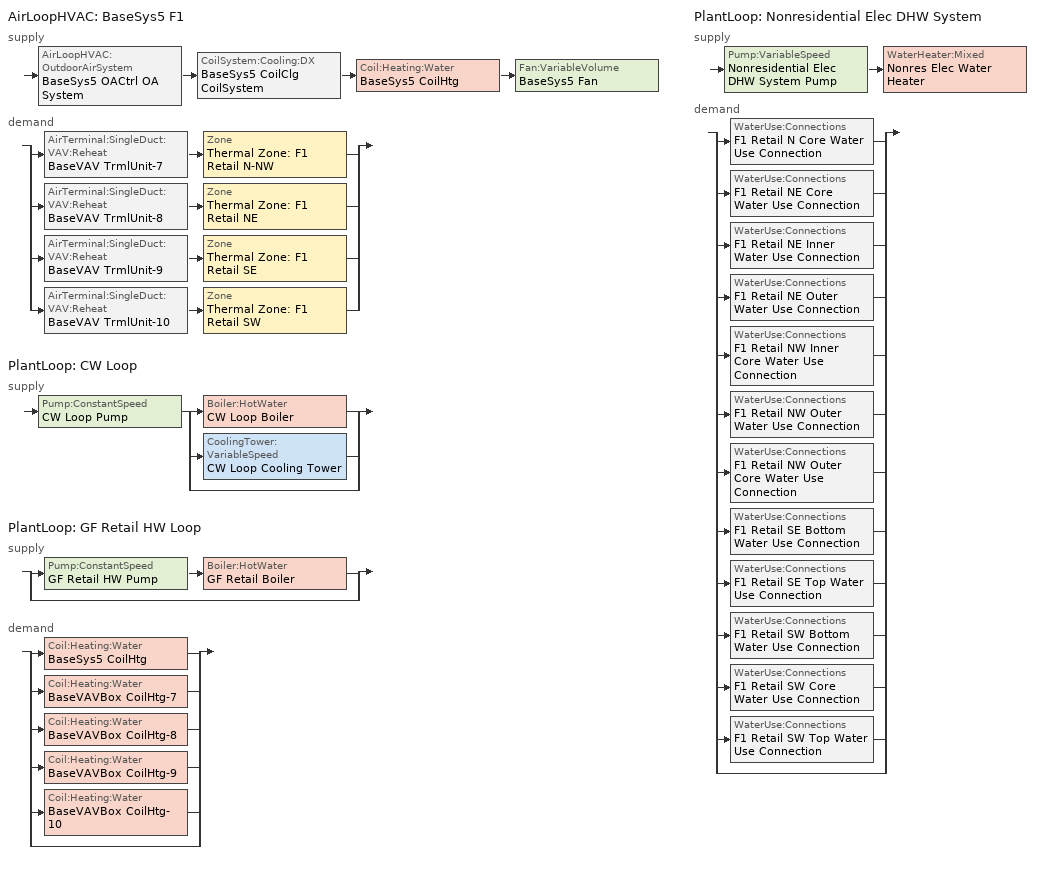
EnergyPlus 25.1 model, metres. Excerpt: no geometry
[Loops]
AirLoopHVAC 'BaseSys5 F1'
 supply: AirLoopHVAC:OutdoorAirSystem 'BaseSys5 OACtrl OA System' > CoilSystem:Cooling:DX 'BaseSys5 CoilClg CoilSystem' > Coil:Heating:Water 'BaseSys5 CoilHtg' > Fan:VariableVolume 'BaseSys5 Fan'
 demand: split
  | AirTerminal:SingleDuct:VAV:Reheat 'BaseVAV TrmlUnit-7' > Zone 'Thermal Zone: F1 Retail N-NW'
  | AirTerminal:SingleDuct:VAV:Reheat 'BaseVAV TrmlUnit-8' > Zone 'Thermal Zone: F1 Retail NE'
  | AirTerminal:SingleDuct:VAV:Reheat 'BaseVAV TrmlUnit-9' > Zone 'Thermal Zone: F1 Retail SE'
  | AirTerminal:SingleDuct:VAV:Reheat 'BaseVAV TrmlUnit-10' > Zone 'Thermal Zone: F1 Retail SW'
PlantLoop 'CW Loop'
 supply: Pump:ConstantSpeed 'CW Loop Pump' > split
  | Boiler:HotWater 'CW Loop Boiler'
  | CoolingTower:VariableSpeed 'CW Loop Cooling Tower'
  | bypass
PlantLoop 'GF Retail HW Loop'
 supply: split
  | Pump:ConstantSpeed 'GF Retail HW Pump' > Boiler:HotWater 'GF Retail Boiler'
  | bypass
 demand: split
  | Coil:Heating:Water 'BaseSys5 CoilHtg'
  | Coil:Heating:Water 'BaseVAVBox CoilHtg-7'
  | Coil:Heating:Water 'BaseVAVBox CoilHtg-8'
  | Coil:Heating:Water 'BaseVAVBox CoilHtg-9'
  | Coil:Heating:Water 'BaseVAVBox CoilHtg-10'
  | bypass
PlantLoop 'Nonresidential Elec DHW System'
 supply: Pump:VariableSpeed 'Nonresidential Elec DHW System Pump' > WaterHeater:Mixed 'Nonres Elec Water Heater'
 demand: split
  | WaterUse:Connections 'F1 Retail N Core Water Use Connection'
  | WaterUse:Connections 'F1 Retail NE Core Water Use Connection'
  | WaterUse:Connections 'F1 Retail NE Inner Water Use Connection'
  | WaterUse:Connections 'F1 Retail NE Outer Water Use Connection'
  | WaterUse:Connections 'F1 Retail NW Inner Core Water Use Connection'
  | WaterUse:Connections 'F1 Retail NW Outer Water Use Connection'
  | WaterUse:Connections 'F1 Retail NW Outer Core Water Use Connection'
  | WaterUse:Connections 'F1 Retail SE Bottom Water Use Connection'
  | WaterUse:Connections 'F1 Retail SE Top Water Use Connection'
  | WaterUse:Connections 'F1 Retail SW Bottom Water Use Connection'
  | WaterUse:Connections 'F1 Retail SW Core Water Use Connection'
  | WaterUse:Connections 'F1 Retail SW Top Water Use Connection'
  | bypass
[ZoneControl:Thermostat] Temperature Difference Between Cutout And Setpoint {deltaC}=0
Name | Zone or ZoneList | Control Type Schedule | Control 1
Thermal Zone: F1 Retail N-NW Thermostat | Thermal Zone: F1 Retail N-NW | Thermal Zone: F1 Retail N-NW Thermostat Schedule | Thermal Zone: F1 Retail N-NW Thermostat
Thermal Zone: F1 Retail NE Thermostat | Thermal Zone: F1 Retail NE | Thermal Zone: F1 Retail NE Thermostat Schedule | Thermal Zone: F1 Retail NE Thermostat
Thermal Zone: F1 Retail SE Thermostat | Thermal Zone: F1 Retail SE | Thermal Zone: F1 Retail SE Thermostat Schedule | Thermal Zone: F1 Retail SE Thermostat
Thermal Zone: F1 Retail SW Thermostat | Thermal Zone: F1 Retail SW | Thermal Zone: F1 Retail SW Thermostat Schedule | Thermal Zone: F1 Retail SW Thermostat
[ThermostatSetpoint:DualSetpoint] Heating Setpoint Temperature Schedule=RetailHtgSetpt; Cooling Setpoint Temperature Schedule=RetailClgSetpt
Thermal Zone: F1 Retail N-NW Thermostat; Thermal Zone: F1 Retail NE Thermostat; Thermal Zone: F1 Retail SE Thermostat; Thermal Zone: F1 Retail SW Thermostat
[AirTerminal:SingleDuct:VAV:Reheat] Availability Schedule=Always On Discrete; Maximum Air Flow Rate {m3/s}=Autosize; Zone Minimum Air Flow Input Method=FixedFlowRate; Constant Minimum Air Flow Fraction=0.3; Maximum Hot Water or Steam Flow Rate {m3/s}=Autosize; Minimum Hot Water or Steam Flow Rate {m3/s}=0; Convergence Tolerance=0.001; Damper Heating Action=Reverse; Maximum Flow Fraction During Reheat=0.5; Maximum Reheat Air Temperature {C}=35
Name | Fixed Minimum Air Flow Rate {m3/s} | Reheat Coil
BaseVAV TrmlUnit-7 | 0.720272 | BaseVAVBox CoilHtg-7
BaseVAV TrmlUnit-8 | 0.519897 | BaseVAVBox CoilHtg-8
BaseVAV TrmlUnit-9 | 0.346598 | BaseVAVBox CoilHtg-9
BaseVAV TrmlUnit-10 | 0.532895 | BaseVAVBox CoilHtg-10
[Coil:Heating:Water] Availability Schedule=Always On Discrete; U-Factor Times Area Value {W/K}=Autosize; Maximum Water Flow Rate {m3/s}=Autosize; Performance Input Method=UFactorTimesAreaAndDesignWaterFlowRate; Rated Capacity {W}=Autosize; Rated Inlet Water Temperature {C}=82.2222; Rated Inlet Air Temperature {C}=16.6; Rated Outlet Water Temperature {C}=60; Rated Outlet Air Temperature {C}=32.2; Rated Ratio for Air and Water Convection=0.5
BaseVAVBox CoilHtg-7; BaseVAVBox CoilHtg-8; BaseVAVBox CoilHtg-9; BaseVAVBox CoilHtg-10; BaseSys5 CoilHtg
[Zone equipment]
Thermal Zone: F1 Retail N-NW: BaseVAV TrmlUnit-7
Thermal Zone: F1 Retail NE: BaseVAV TrmlUnit-8
Thermal Zone: F1 Retail SE: BaseVAV TrmlUnit-9
Thermal Zone: F1 Retail SW: BaseVAV TrmlUnit-10
[Sizing:Zone] Zone Cooling Design Supply Air Temperature Input Method=TemperatureDifference; Zone Cooling Design Supply Air Temperature {C}=14; Zone Cooling Design Supply Air Temperature Difference {deltaC}=11.1111; Zone Heating Design Supply Air Temperature Input Method=TemperatureDifference; Zone Heating Design Supply Air Temperature {C}=40; Zone Heating Design Supply Air Temperature Difference {deltaC}=13.8889; Zone Cooling Design Supply Air Humidity Ratio {kgWater/kgDryAir}=0.0085; Zone Heating Design Supply Air Humidity Ratio {kgWater/kgDryAir}=0.008; Zone Heating Sizing Factor=1; Zone Cooling Sizing Factor=1; Cooling Design Air Flow Method=DesignDay; Cooling Design Air Flow Rate {m3/s}=0; Cooling Minimum Air Flow per Zone Floor Area {m3/s-m2}=0; Cooling Minimum Air Flow {m3/s}=0; Cooling Minimum Air Flow Fraction=0; Heating Design Air Flow Method=DesignDayWithLimit; Heating Design Air Flow Rate {m3/s}=0; Heating Maximum Air Flow per Zone Floor Area {m3/s-m2}=0; Heating Maximum Air Flow {m3/s}=0; Heating Maximum Air Flow Fraction=0.5; Account for Dedicated Outdoor Air System=No; Zone Load Sizing Method=Sensible Load Only No Latent Load; Zone Latent Cooling Design Supply Air Humidity Ratio Input Method=HumidityRatioDifference; Zone Cooling Design Supply Air Humidity Ratio Difference {kgWater/kgDryAir}=0.005; Zone Latent Heating Design Supply Air Humidity Ratio Input Method=HumidityRatioDifference; Zone Humidification Design Supply Air Humidity Ratio Difference {kgWater/kgDryAir}=0.005; Type of Space Sum to Use=Coincident
Name | Design Specification Outdoor Air Object
Thermal Zone: F1 Retail N-NW | Thermal Zone: F1 Retail N-NW Design Specification Outdoor Air
Thermal Zone: F1 Retail NE | Thermal Zone: F1 Retail NE Design Specification Outdoor Air
Thermal Zone: F1 Retail SE | Thermal Zone: F1 Retail SE Design Specification Outdoor Air
Thermal Zone: F1 Retail SW | Thermal Zone: F1 Retail SW Design Specification Outdoor Air
[DesignSpecification:OutdoorAir] Outdoor Air Method=Maximum; Outdoor Air Flow per Person {m3/s-person}=0; Outdoor Air Flow per Zone Floor Area {m3/s-m2}=0.0012954; Outdoor Air Flow per Zone {m3/s}=0; Outdoor Air Flow Air Changes per Hour {1/hr}=0
Thermal Zone: F1 Retail N-NW Design Specification Outdoor Air; Thermal Zone: F1 Retail NE Design Specification Outdoor Air; Thermal Zone: F1 Retail SE Design Specification Outdoor Air; Thermal Zone: F1 Retail SW Design Specification Outdoor Air
[AirLoopHVAC]
BaseSys5 F1: Design Supply Air Flow Rate {m3/s}=AutoSize; Design Return Air Flow Fraction of Supply Air Flow=1
[Sizing:System]
BaseSys5 F1: Type of Load to Size On=Sensible; Design Outdoor Air Flow Rate {m3/s}=Autosize; Central Heating Maximum System Air Flow Ratio=0; Preheat Design Temperature {C}=5.68434e-14; Preheat Design Humidity Ratio {kgWater/kgDryAir}=0; Precool Design Temperature {C}=5.68434e-14; Precool Design Humidity Ratio {kgWater/kgDryAir}=0; Central Cooling Design Supply Air Temperature {C}=12.7778; Central Heating Design Supply Air Temperature {C}=15.5556; Type of Zone Sum to Use=Coincident; 100% Outdoor Air in Cooling=No; 100% Outdoor Air in Heating=No; Central Cooling Design Supply Air Humidity Ratio {kgWater/kgDryAir}=0.0085; Central Heating Design Supply Air Humidity Ratio {kgWater/kgDryAir}=0.008; Cooling Supply Air Flow Rate Method=DesignDay; Cooling Supply Air Flow Rate {m3/s}=0; Cooling Supply Air Flow Rate Per Floor Area {m3/s-m2}=0.00996765; Cooling Fraction of Autosized Cooling Supply Air Flow Rate=1; Cooling Supply Air Flow Rate Per Unit Cooling Capacity {m3/s-W}=3.94755e-05; Heating Supply Air Flow Rate Method=DesignDay; Heating Supply Air Flow Rate {m3/s}=0; Heating Supply Air Flow Rate Per Floor Area {m3/s-m2}=0.00996765; Heating Fraction of Autosized Heating Supply Air Flow Rate=1; Heating Fraction of Autosized Cooling Supply Air Flow Rate=1; Heating Supply Air Flow Rate Per Unit Heating Capacity {m3/s-W}=3.15882e-05; System Outdoor Air Method=ZoneSum; Zone Maximum Outdoor Air Fraction=1; Cooling Design Capacity Method=CoolingDesignCapacity; Cooling Design Capacity {W}=Autosize; Cooling Design Capacity Per Floor Area {W/m2}=234.7; Fraction of Autosized Cooling Design Capacity=1; Heating Design Capacity Method=HeatingDesignCapacity; Heating Design Capacity {W}=Autosize; Heating Design Capacity Per Floor Area {W/m2}=157; Fraction of Autosized Heating Design Capacity=1; Central Cooling Capacity Control Method=OnOff; Occupant Diversity=Autosize
[Controller:WaterCoil]
Controller Water Coil 1: Control Variable=Temperature; Action=Normal; Actuator Variable=Flow; Controller Convergence Tolerance {deltaC}=0.1; Maximum Actuated Flow {m3/s}=Autosize; Minimum Actuated Flow {m3/s}=0
[Controller:OutdoorAir]
BaseSys5 OACtrl: Minimum Outdoor Air Flow Rate {m3/s}=0; Maximum Outdoor Air Flow Rate {m3/s}=Autosize; Economizer Control Type=DifferentialDryBulb; Economizer Control Action Type=ModulateFlow; Economizer Maximum Limit Enthalpy {J/kg}=116300; Lockout Type=NoLockout; Minimum Limit Type=FixedMinimum; Minimum Outdoor Air Schedule=BaseSys5 OACtrl Schedule; Maximum Fraction of Outdoor Air Schedule=BaseSys5 OACtrl Max OA Schedule; Mechanical Ventilation Controller=BaseSys5 OACtrl Mech Vent Controller; High Humidity Control=No; High Humidity Outdoor Air Flow Ratio=1; Control High Indoor Humidity Based on Outdoor Humidity Ratio=Yes; Heat Recovery Bypass Control Type=BypassWhenWithinEconomizerLimits; Economizer Operation Staging=InterlockedWithMechanicalCooling
[Controller:MechanicalVentilation]
BaseSys5 OACtrl Mech Vent Controller: Availability Schedule=BaseSys5 OACtrl Schedule; Demand Controlled Ventilation=No; System Outdoor Air Method=ZoneSum; Zone or ZoneList Name 1=Thermal Zone: F1 Retail N-NW; Design Specification Outdoor Air Object Name 1=Thermal Zone: F1 Retail N-NW Design Specification Outdoor Air; Zone or ZoneList Name 2=Thermal Zone: F1 Retail NE; Design Specification Outdoor Air Object Name 2=Thermal Zone: F1 Retail NE Design Specification Outdoor Air; Zone or ZoneList Name 3=Thermal Zone: F1 Retail SE; Design Specification Outdoor Air Object Name 3=Thermal Zone: F1 Retail SE Design Specification Outdoor Air; Zone or ZoneList Name 4=Thermal Zone: F1 Retail SW; Design Specification Outdoor Air Object Name 4=Thermal Zone: F1 Retail SW Design Specification Outdoor Air
[SetpointManager:MixedAir] Control Variable=Temperature
Name | Setpoint Node or NodeList
BaseSys5 OACtrl OA System Mixed Air Node OS Default SPM | BaseSys5 OACtrl OA System Mixed Air Node
BaseSys5 CoilClg Outlet Node OS Default SPM | BaseSys5 CoilClg Outlet Node
BaseSys5 CoilHtg Air Outlet Node OS Default SPM | BaseSys5 CoilHtg Air Outlet Node
[CoilSystem:Cooling:DX]
BaseSys5 CoilClg CoilSystem: Availability Schedule=Always On Discrete; Cooling Coil=BaseSys5 CoilClg
[Coil:Cooling:DX:TwoSpeed]
BaseSys5 CoilClg: Availability Schedule=Always On Discrete; High Speed Gross Rated Total Cooling Capacity {W}=Autosize; High Speed Rated Sensible Heat Ratio=Autosize; High Speed Gross Rated Cooling COP {W/W}=3.42235; High Speed Rated Air Flow Rate {m3/s}=Autosize; High Speed Rated Evaporator Fan Power Per Volume Flow Rate 2017 {W/(m3/s)}=773.3; High Speed Rated Evaporator Fan Power Per Volume Flow Rate 2023 {W/(m3/s)}=934.4; Unit Internal Static Air Pressure {Pa}=773.3; Total Cooling Capacity Function of Temperature Curve=CoilClgDXQRatio_fTwbToadbSI; Total Cooling Capacity Function of Flow Fraction Curve=CoilClgDXSnglQRatio_fCFMRatio; Energy Input Ratio Function of Temperature Curve=CoilClgDXEIRRatio_fTwbToadbSI; Energy Input Ratio Function of Flow Fraction Curve=CoilClgDXDblEIRRatio_fCFMRatio; Part Load Fraction Correlation Curve=CoilClgDXEIRRatio_fQFrac; Low Speed Gross Rated Total Cooling Capacity {W}=Autosize; Low Speed Gross Rated Sensible Heat Ratio=Autosize; Low Speed Gross Rated Cooling COP {W/W}=3.42235; Low Speed Rated Air Flow Rate {m3/s}=Autosize; Low Speed Rated Evaporator Fan Power Per Volume Flow Rate 2017 {W/(m3/s)}=773.3; Low Speed Rated Evaporator Fan Power Per Volume Flow Rate 2023 {W/(m3/s)}=934.4; Low Speed Total Cooling Capacity Function of Temperature Curve=CoilClgDXQRatio_fTwbToadbSI 1; Low Speed Energy Input Ratio Function of Temperature Curve=CoilClgDXEIRRatio_fTwbToadbSI 1; Condenser Type=AirCooled; Minimum Outdoor Dry-Bulb Temperature for Compressor Operation {C}=-25; High Speed Evaporative Condenser Effectiveness=0.9; High Speed Evaporative Condenser Air Flow Rate {m3/s}=Autosize; High Speed Evaporative Condenser Pump Rated Power Consumption {W}=Autosize; Low Speed Evaporative Condenser Effectiveness=0.9; Low Speed Evaporative Condenser Air Flow Rate {m3/s}=Autosize; Low Speed Evaporative Condenser Pump Rated Power Consumption {W}=Autosize; Basin Heater Capacity {W/K}=0; Basin Heater Setpoint Temperature {C}=2
[Fan:VariableVolume]
BaseSys5 Fan: Availability Schedule=RetailHVACAvail; Fan Total Efficiency=0.6084; Pressure Rise {Pa}=1220.1; Maximum Flow Rate {m3/s}=AutoSize; Fan Power Minimum Flow Rate Input Method=FixedFlowRate; Fan Power Minimum Flow Fraction=0; Fan Power Minimum Air Flow Rate {m3/s}=2.11966; Motor Efficiency=0.936; Motor In Airstream Fraction=1; Fan Power Coefficient 1=0.04076; Fan Power Coefficient 2=0.088045; Fan Power Coefficient 3=-0.072926; Fan Power Coefficient 4=0.94374; Fan Power Coefficient 5=0
[SetpointManager:Warmest]
Setpoint Manager Warmest 1: Control Variable=Temperature; HVAC Air Loop=BaseSys5 F1; Minimum Setpoint Temperature {C}=12.7778; Maximum Setpoint Temperature {C}=15.5556; Strategy=MaximumTemperature; Setpoint Node or NodeList=BaseSys5 Fan Outlet Node
[PlantLoop] Fluid Type=Water; Maximum Loop Temperature {C}=100; Minimum Loop Temperature {C}=0; Maximum Loop Flow Rate {m3/s}=Autosize; Minimum Loop Flow Rate {m3/s}=0; Plant Loop Volume {m3}=Autocalculate; Load Distribution Scheme=Optimal; Common Pipe Simulation=None
Name | Plant Equipment Operation Scheme | Plant Loop Demand Calculation Scheme
CW Loop | CW Loop Operation Schemes | DualSetpointDeadband
GF Retail HW Loop | GF Retail HW Loop Operation Schemes | SingleSetpoint
Nonresidential Elec DHW System | Nonresidential Elec DHW System Operation Schemes | SingleSetpoint
[Sizing:Plant] Sizing Option=NonCoincident; Zone Timesteps in Averaging Window=1; Coincident Sizing Factor Mode=None
Name | Loop Type | Design Loop Exit Temperature {C} | Loop Design Temperature Difference {deltaC}
CW Loop | Condenser | 29.4444 | 5.55556
GF Retail HW Loop | Heating | 82.2222 | 22.2222
Nonresidential Elec DHW System | Heating | 57.2222 | 44.4444
[Pump:ConstantSpeed] Design Flow Rate {m3/s}=Autosize; Design Power Consumption {W}=Autosize; Fraction of Motor Inefficiencies to Fluid Stream=0; Pump Control Type=Intermittent; Design Power Sizing Method=PowerPerFlowPerPressure; Design Electric Power per Unit Flow Rate {W/(m3/s)}=348701.1; Design Shaft Power per Unit Flow Rate per Unit Head {W-s/m3-Pa}=1.28205
Name | Design Pump Head {Pa} | Motor Efficiency
CW Loop Pump | 59781.34 | 0.924
GF Retail HW Pump | 180527 | 0.855
[Boiler:HotWater] Fuel Type=NaturalGas; Nominal Capacity {W}=Autosize; Design Water Flow Rate {m3/s}=Autosize; Minimum Part Load Ratio=0; Maximum Part Load Ratio=1; Optimum Part Load Ratio=1; Water Outlet Upper Temperature Limit {C}=99; Boiler Flow Mode=ConstantFlow; Sizing Factor=1; Off Cycle Parasitic Fuel Load {W}=0
Name | Nominal Thermal Efficiency | Efficiency Curve Temperature Evaluation Variable | Normalized Boiler Efficiency Curve | On Cycle Parasitic Electric Load {W}
CW Loop Boiler | 0.835 | EnteringBoiler | BlrHWCondBlrFIRRatio_fQRatioTewtSI | 378.803
GF Retail Boiler | 0.84 | LeavingBoiler | BlrHWBlrFIRRatio_fQRatioSI | 34.7676
[CoolingTower:VariableSpeed]
CW Loop Cooling Tower: Model Type=CoolToolsCrossFlow; Design Inlet Air Wet-Bulb Temperature {C}=23.8889; Design Approach Temperature {deltaC}=5.55556; Design Range Temperature {deltaC}=5.55556; Design Water Flow Rate {m3/s}=Autosize; Design Air Flow Rate {m3/s}=Autosize; Design Fan Power {W}=Autosize; Fan Power Ratio Function of Air Flow Rate Ratio Curve=Cooling Tower Variable Speed 1 Fan Power Ratio Curve; Minimum Air Flow Rate Ratio=0.5; Fraction of Tower Capacity in Free Convection Regime=0.125; Basin Heater Capacity {W/K}=0; Basin Heater Setpoint Temperature {C}=2; Evaporation Loss Mode=SaturatedExit; Evaporation Loss Factor {percent/K}=0.2; Drift Loss Percent {percent}=0.008; Blowdown Calculation Mode=ConcentrationRatio; Blowdown Concentration Ratio=3; Number of Cells=1; Cell Control=MinimalCell; Sizing Factor=1
[PlantEquipmentOperationSchemes] Control Scheme Object Type 1=PlantEquipmentOperation:HeatingLoad; Control Scheme Schedule Name 1=Always On Discrete
Name | Control Scheme Name 1 | Control Scheme Object Type 2 | Control Scheme Name 2 | Control Scheme Schedule Name 2
CW Loop Operation Schemes | CW Loop Heating Operation Scheme | PlantEquipmentOperation:CoolingLoad | CW Loop Cooling Operation Scheme | Always On Discrete
GF Retail HW Loop Operation Schemes | GF Retail HW Loop Heating Operation Scheme
Nonresidential Elec DHW System Operation Schemes | Nonresidential Elec DHW System Heating Operation Scheme
[PlantEquipmentOperation:HeatingLoad] Load Range Lower Limit 1 {W}=0; Load Range Upper Limit 1 {W}=1000000000
Name | Range Equipment List Name 1
CW Loop Heating Operation Scheme | CW Loop Heating Equipment List
GF Retail HW Loop Heating Operation Scheme | GF Retail HW Loop Heating Equipment List
Nonresidential Elec DHW System Heating Operation Scheme | Nonresidential Elec DHW System Heating Equipment List
[PlantEquipmentList]
CW Loop Heating Equipment List: Boiler:HotWater, CW Loop Boiler
CW Loop Cooling Equipment List: CoolingTower:VariableSpeed, CW Loop Cooling Tower
GF Retail HW Loop Heating Equipment List: Boiler:HotWater, GF Retail Boiler
Nonresidential Elec DHW System Heating Equipment List: WaterHeater:Mixed, Nonres Elec Water Heater
[PlantEquipmentOperation:CoolingLoad]
CW Loop Cooling Operation Scheme: Load Range Lower Limit 1 {W}=0; Load Range Upper Limit 1 {W}=1000000000; Range Equipment List Name 1=CW Loop Cooling Equipment List
[Pump:VariableSpeed]
Nonresidential Elec DHW System Pump: Design Maximum Flow Rate {m3/s}=Autosize; Design Pump Head {Pa}=0; Design Power Consumption {W}=Autosize; Motor Efficiency=0.9; Fraction of Motor Inefficiencies to Fluid Stream=0; Coefficient 1 of the Part Load Performance Curve=0; Coefficient 2 of the Part Load Performance Curve=1; Coefficient 3 of the Part Load Performance Curve=0; Coefficient 4 of the Part Load Performance Curve=0; Design Minimum Flow Rate {m3/s}=0; Pump Control Type=Intermittent; Skin Loss Radiative Fraction=0.5; Design Power Sizing Method=PowerPerFlowPerPressure; Design Electric Power per Unit Flow Rate {W/(m3/s)}=348701.1; Design Shaft Power per Unit Flow Rate per Unit Head {W/((m3/s)-Pa)}=1.28205; Design Minimum Flow Rate Fraction=0
[WaterHeater:Mixed]
Nonres Elec Water Heater: Tank Volume {m3}=0.113562; Setpoint Temperature Schedule=Nonres Elec Water Heater Setpoint Temp; Deadband Temperature Difference {deltaC}=2; Maximum Temperature Limit {C}=82.22; Heater Control Type=Cycle; Heater Maximum Capacity {W}=8743.98; Heater Ignition Minimum Flow Rate {m3/s}=0; Heater Ignition Delay {s}=0; Heater Fuel Type=Electricity; Heater Thermal Efficiency=0.99; Off Cycle Parasitic Fuel Consumption Rate {W}=0; Off Cycle Parasitic Fuel Type=NaturalGas; Off Cycle Parasitic Heat Fraction to Tank=0.8; On Cycle Parasitic Fuel Consumption Rate {W}=0; On Cycle Parasitic Fuel Type=NaturalGas; On Cycle Parasitic Heat Fraction to Tank=0; Ambient Temperature Indicator=Schedule; Ambient Temperature Schedule=Nonres Elec Water Heater Ambient Temperature; Off Cycle Loss Coefficient to Ambient Temperature {W/K}=0.745632; Off Cycle Loss Fraction to Zone=1; On Cycle Loss Coefficient to Ambient Temperature {W/K}=0.745632; On Cycle Loss Fraction to Zone=1; Use Side Effectiveness=1; Source Side Effectiveness=1; Use Side Design Flow Rate {m3/s}=Autosize; Source Side Design Flow Rate {m3/s}=Autosize; Indirect Water Heating Recovery Time {hr}=1.5; Source Side Flow Control Mode=IndirectHeatPrimarySetpoint
[WaterHeater:Sizing]
Nonres Elec Water Heater: Design Mode=PeakDraw; Time Storage Can Meet Peak Draw {hr}=0.538503; Time for Tank Recovery {hr}=0; Nominal Tank Volume for Autosizing Plant Connections {m3}=1
[WaterUse:Connections] Drain Water Heat Exchanger Type=None; Drain Water Heat Exchanger Destination=Plant
Name | Water Use Equipment Name 1
F1 Retail N Core Water Use Connection | F1 Retail N Core Water Use Equipment
F1 Retail NE Core Water Use Connection | F1 Retail NE Core Water Use Equipment
F1 Retail NE Inner Water Use Connection | F1 Retail NE Inner Water Use Equipment
F1 Retail NE Outer Water Use Connection | F1 Retail NE Outer Water Use Equipment
F1 Retail NW Inner Core Water Use Connection | F1 Retail NW Inner Core Water Use Equipment
F1 Retail NW Outer Water Use Connection | F1 Retail NW Outer Water Use Equipment
F1 Retail NW Outer Core Water Use Connection | F1 Retail NW Outer Core Water Use Equipment
F1 Retail SE Bottom Water Use Connection | F1 Retail SE Bottom Water Use Equipment
F1 Retail SE Top Water Use Connection | F1 Retail SE Top Water Use Equipment
F1 Retail SW Bottom Water Use Connection | F1 Retail SW Bottom Water Use Equipment
F1 Retail SW Core Water Use Connection | F1 Retail SW Core Water Use Equipment
F1 Retail SW Top Water Use Connection | F1 Retail SW Top Water Use Equipment
[WaterUse:Equipment] Flow Rate Fraction Schedule=RetailServiceHotWater
Name | Peak Flow Rate {m3/s} | Target Temperature Schedule
F1 Retail N Core Water Use Equipment | 5.3573e-06 | F1 Retail N Core Target SHW Temp
F1 Retail NE Core Water Use Equipment | 4.63334e-06 | F1 Retail NE Core Target SHW Temp
F1 Retail NE Inner Water Use Equipment | 4.63334e-06 | F1 Retail NE Inner Target SHW Temp
F1 Retail NE Outer Water Use Equipment | 4.63334e-06 | F1 Retail NE Outer Target SHW Temp
F1 Retail NW Inner Core Water Use Equipment | 4.63334e-06 | F1 Retail NW Inner Core Target SHW Temp
F1 Retail NW Outer Water Use Equipment | 4.63334e-06 | F1 Retail NW Outer Target SHW Temp
F1 Retail NW Outer Core Water Use Equipment | 4.63334e-06 | F1 Retail NW Outer Core Target SHW Temp
F1 Retail SE Bottom Water Use Equipment | 4.63334e-06 | F1 Retail SE Bottom Target SHW Temp
F1 Retail SE Top Water Use Equipment | 4.63334e-06 | F1 Retail SE Top Target SHW Temp
F1 Retail SW Bottom Water Use Equipment | 4.63334e-06 | F1 Retail SW Bottom Target SHW Temp
F1 Retail SW Core Water Use Equipment | 4.63334e-06 | F1 Retail SW Core Target SHW Temp
F1 Retail SW Top Water Use Equipment | 4.98084e-06 | F1 Retail SW Top Target SHW Temp
[SetpointManager:Scheduled:DualSetpoint]
CW Loop Supply Outlet SPM: Control Variable=Temperature; High Setpoint Schedule=CW Loop Supply Temp Schedule; Low Setpoint Schedule=CW Loop Heating Supply Temp Schedule; Setpoint Node or NodeList=CW Loop Supply Mixer Outlet Node
[SetpointManager:Scheduled] Control Variable=Temperature
Name | Schedule | Setpoint Node or NodeList
Setpoint Manager Scheduled 1 | GF Retail HW Loop Supply Temp Schedule | GF Retail HW Loop Supply Mixer Outlet Node
{58abf0d2-5fc1-474a-99ee-7edd85d30159} | Nonresidential Elec DHW System Supply Temp Schedule | Nonresidential Elec DHW System Supply Mixer Outlet Node
[Schedule:Year]
RetailHtgSetpt: RetailHtgSetptWk, 1, 1, 12, 31
RetailClgSetpt: RetailClgSetptWk, 1, 1, 12, 31
BaseSys5 OACtrl Schedule: BaseSys5 OACtrl Schedule Week 1, 1, 1, 12, 31
RetailHVACAvail: RetailHVACAvailWk, 1, 1, 12, 31
RetailServiceHotWater: RetailServiceHotWaterWk, 1, 1, 12, 31
BaseSys5 OACtrl Max OA Schedule: BaseSys5 OACtrl Max OA Schedule Week Rule - Jan1-Dec31, 1, 1, 12, 31
CW Loop Heating Supply Temp Schedule: CW Loop Heating Supply Temp Schedule Week Rule - Jan1-Dec31, 1, 1, 12, 31
CW Loop Supply Temp Schedule: CW Loop Supply Temp Schedule Week Rule - Jan1-Dec31, 1, 1, 12, 31
F1 Retail N Core Target SHW Temp: F1 Retail N Core Target SHW Temp Week Rule - Jan1-Dec31, 1, 1, 12, 31
F1 Retail NE Core Target SHW Temp: F1 Retail NE Core Target SHW Temp Week Rule - Jan1-Dec31, 1, 1, 12, 31
F1 Retail NE Inner Target SHW Temp: F1 Retail NE Inner Target SHW Temp Week Rule - Jan1-Dec31, 1, 1, 12, 31
F1 Retail NE Outer Target SHW Temp: F1 Retail NE Outer Target SHW Temp Week Rule - Jan1-Dec31, 1, 1, 12, 31
F1 Retail NW Inner Core Target SHW Temp: F1 Retail NW Inner Core Target SHW Temp Week Rule - Jan1-Dec31, 1, 1, 12, 31
F1 Retail NW Outer Core Target SHW Temp: F1 Retail NW Outer Core Target SHW Temp Week Rule - Jan1-Dec31, 1, 1, 12, 31
F1 Retail NW Outer Target SHW Temp: F1 Retail NW Outer Target SHW Temp Week Rule - Jan1-Dec31, 1, 1, 12, 31
F1 Retail SE Bottom Target SHW Temp: F1 Retail SE Bottom Target SHW Temp Week Rule - Jan1-Dec31, 1, 1, 12, 31
F1 Retail SE Top Target SHW Temp: F1 Retail SE Top Target SHW Temp Week Rule - Jan1-Dec31, 1, 1, 12, 31
F1 Retail SW Bottom Target SHW Temp: F1 Retail SW Bottom Target SHW Temp Week Rule - Jan1-Dec31, 1, 1, 12, 31
F1 Retail SW Core Target SHW Temp: F1 Retail SW Core Target SHW Temp Week Rule - Jan1-Dec31, 1, 1, 12, 31
F1 Retail SW Top Target SHW Temp: F1 Retail SW Top Target SHW Temp Week Rule - Jan1-Dec31, 1, 1, 12, 31
GF Retail HW Loop Supply Temp Schedule: GF Retail HW Loop Supply Temp Schedule Week Rule - Jan1-Dec31, 1, 1, 12, 31
Nonres Elec Water Heater Ambient Temperature: Nonres Elec Water Heater Ambient Temperature Week Rule - Jan1-Dec31, 1, 1, 12, 31
Nonres Elec Water Heater Setpoint Temp: Nonres Elec Water Heater Setpoint Temp Week Rule - Jan1-Dec31, 1, 1, 12, 31
Nonresidential Elec DHW System Supply Temp Schedule: Nonresidential Elec DHW System Supply Temp Schedule Week Rule - Jan1-Dec31, 1, 1, 12, 31
[Schedule:Week:Daily]
RetailHtgSetptWk: RetailHtgSetptSun, RetailHtgSetptWD, RetailHtgSetptWD, RetailHtgSetptWD, RetailHtgSetptWD, RetailHtgSetptWD, RetailHtgSetptSat, RetailHtgSetptSun, RetailHtgSetptWD, RetailHtgSetptWD, RetailHtgSetptSun, RetailHtgSetptSun
RetailClgSetptWk: RetailClgSetptSun, RetailClgSetptWD, RetailClgSetptWD, RetailClgSetptWD, RetailClgSetptWD, RetailClgSetptWD, RetailClgSetptSat, RetailClgSetptSun, RetailClgSetptWD, RetailClgSetptWD, RetailClgSetptSun, RetailClgSetptSun
BaseSys5 OACtrl Schedule Week 1: BaseSys5 OACtrl Schedule Week 1 Sunday, BaseSys5 OACtrl Schedule Week 1 Monday, BaseSys5 OACtrl Schedule Week 1 Tuesday, BaseSys5 OACtrl Schedule Week 1 Wednesday, BaseSys5 OACtrl Schedule Week 1 Thursday, BaseSys5 OACtrl Schedule Week 1 Friday, BaseSys5 OACtrl Schedule Week 1 Saturday, BaseSys5 OACtrl Schedule Week 1 Holiday, BaseSys5 OACtrl Schedule Week 1 Summer, BaseSys5 OACtrl Schedule Week 1 Winter, BaseSys5 OACtrl Schedule Week 1 Custom 1, BaseSys5 OACtrl Schedule Week 1 Custom 2
RetailHVACAvailWk: RetailHVACAvailSun, RetailHVACAvailWD, RetailHVACAvailWD, RetailHVACAvailWD, RetailHVACAvailWD, RetailHVACAvailWD, RetailHVACAvailSat, RetailHVACAvailSun, AllOnHVACAvailDay, AllOnHVACAvailDay, RetailHVACAvailSun, RetailHVACAvailSun
RetailServiceHotWaterWk: RetailServiceHotWaterSun, RetailServiceHotWaterWD, RetailServiceHotWaterWD, RetailServiceHotWaterWD, RetailServiceHotWaterWD, RetailServiceHotWaterWD, RetailServiceHotWaterSat, RetailServiceHotWaterSun, OnDay, OffDay, RetailServiceHotWaterSun, RetailServiceHotWaterSun
BaseSys5 OACtrl Max OA Schedule Week Rule - Jan1-Dec31: BaseSys5 OACtrl Max OA Schedule Day Schedule, BaseSys5 OACtrl Max OA Schedule Day Schedule, BaseSys5 OACtrl Max OA Schedule Day Schedule, BaseSys5 OACtrl Max OA Schedule Day Schedule, BaseSys5 OACtrl Max OA Schedule Day Schedule, BaseSys5 OACtrl Max OA Schedule Day Schedule, BaseSys5 OACtrl Max OA Schedule Day Schedule, BaseSys5 OACtrl Max OA Schedule Day Schedule, BaseSys5 OACtrl Max OA Schedule Day Schedule, BaseSys5 OACtrl Max OA Schedule Day Schedule, BaseSys5 OACtrl Max OA Schedule Day Schedule, BaseSys5 OACtrl Max OA Schedule Day Schedule
CW Loop Heating Supply Temp Schedule Week Rule - Jan1-Dec31: CW Loop Heating Supply Temp Schedule Day Schedule, CW Loop Heating Supply Temp Schedule Day Schedule, CW Loop Heating Supply Temp Schedule Day Schedule, CW Loop Heating Supply Temp Schedule Day Schedule, CW Loop Heating Supply Temp Schedule Day Schedule, CW Loop Heating Supply Temp Schedule Day Schedule, CW Loop Heating Supply Temp Schedule Day Schedule, CW Loop Heating Supply Temp Schedule Day Schedule, CW Loop Heating Supply Temp Schedule Day Schedule, CW Loop Heating Supply Temp Schedule Day Schedule, CW Loop Heating Supply Temp Schedule Day Schedule, CW Loop Heating Supply Temp Schedule Day Schedule
CW Loop Supply Temp Schedule Week Rule - Jan1-Dec31: CW Loop Supply Temp Schedule Day Schedule, CW Loop Supply Temp Schedule Day Schedule, CW Loop Supply Temp Schedule Day Schedule, CW Loop Supply Temp Schedule Day Schedule, CW Loop Supply Temp Schedule Day Schedule, CW Loop Supply Temp Schedule Day Schedule, CW Loop Supply Temp Schedule Day Schedule, CW Loop Supply Temp Schedule Day Schedule, CW Loop Supply Temp Schedule Day Schedule, CW Loop Supply Temp Schedule Day Schedule, CW Loop Supply Temp Schedule Day Schedule, CW Loop Supply Temp Schedule Day Schedule
F1 Retail N Core Target SHW Temp Week Rule - Jan1-Dec31: F1 Retail N Core Target SHW Temp Default Day, F1 Retail N Core Target SHW Temp Default Day, F1 Retail N Core Target SHW Temp Default Day, F1 Retail N Core Target SHW Temp Default Day, F1 Retail N Core Target SHW Temp Default Day, F1 Retail N Core Target SHW Temp Default Day, F1 Retail N Core Target SHW Temp Default Day, F1 Retail N Core Target SHW Temp Default Day, F1 Retail N Core Target SHW Temp Default Day, F1 Retail N Core Target SHW Temp Default Day, F1 Retail N Core Target SHW Temp Default Day, F1 Retail N Core Target SHW Temp Default Day
F1 Retail NE Core Target SHW Temp Week Rule - Jan1-Dec31: F1 Retail NE Core Target SHW Temp Default Day, F1 Retail NE Core Target SHW Temp Default Day, F1 Retail NE Core Target SHW Temp Default Day, F1 Retail NE Core Target SHW Temp Default Day, F1 Retail NE Core Target SHW Temp Default Day, F1 Retail NE Core Target SHW Temp Default Day, F1 Retail NE Core Target SHW Temp Default Day, F1 Retail NE Core Target SHW Temp Default Day, F1 Retail NE Core Target SHW Temp Default Day, F1 Retail NE Core Target SHW Temp Default Day, F1 Retail NE Core Target SHW Temp Default Day, F1 Retail NE Core Target SHW Temp Default Day
F1 Retail NE Inner Target SHW Temp Week Rule - Jan1-Dec31: F1 Retail NE Inner Target SHW Temp Default Day, F1 Retail NE Inner Target SHW Temp Default Day, F1 Retail NE Inner Target SHW Temp Default Day, F1 Retail NE Inner Target SHW Temp Default Day, F1 Retail NE Inner Target SHW Temp Default Day, F1 Retail NE Inner Target SHW Temp Default Day, F1 Retail NE Inner Target SHW Temp Default Day, F1 Retail NE Inner Target SHW Temp Default Day, F1 Retail NE Inner Target SHW Temp Default Day, F1 Retail NE Inner Target SHW Temp Default Day, F1 Retail NE Inner Target SHW Temp Default Day, F1 Retail NE Inner Target SHW Temp Default Day
F1 Retail NE Outer Target SHW Temp Week Rule - Jan1-Dec31: F1 Retail NE Outer Target SHW Temp Default Day, F1 Retail NE Outer Target SHW Temp Default Day, F1 Retail NE Outer Target SHW Temp Default Day, F1 Retail NE Outer Target SHW Temp Default Day, F1 Retail NE Outer Target SHW Temp Default Day, F1 Retail NE Outer Target SHW Temp Default Day, F1 Retail NE Outer Target SHW Temp Default Day, F1 Retail NE Outer Target SHW Temp Default Day, F1 Retail NE Outer Target SHW Temp Default Day, F1 Retail NE Outer Target SHW Temp Default Day, F1 Retail NE Outer Target SHW Temp Default Day, F1 Retail NE Outer Target SHW Temp Default Day
F1 Retail NW Inner Core Target SHW Temp Week Rule - Jan1-Dec31: F1 Retail NW Inner Core Target SHW Temp Default Day, F1 Retail NW Inner Core Target SHW Temp Default Day, F1 Retail NW Inner Core Target SHW Temp Default Day, F1 Retail NW Inner Core Target SHW Temp Default Day, F1 Retail NW Inner Core Target SHW Temp Default Day, F1 Retail NW Inner Core Target SHW Temp Default Day, F1 Retail NW Inner Core Target SHW Temp Default Day, F1 Retail NW Inner Core Target SHW Temp Default Day, F1 Retail NW Inner Core Target SHW Temp Default Day, F1 Retail NW Inner Core Target SHW Temp Default Day, F1 Retail NW Inner Core Target SHW Temp Default Day, F1 Retail NW Inner Core Target SHW Temp Default Day
F1 Retail NW Outer Core Target SHW Temp Week Rule - Jan1-Dec31: F1 Retail NW Outer Core Target SHW Temp Default Day, F1 Retail NW Outer Core Target SHW Temp Default Day, F1 Retail NW Outer Core Target SHW Temp Default Day, F1 Retail NW Outer Core Target SHW Temp Default Day, F1 Retail NW Outer Core Target SHW Temp Default Day, F1 Retail NW Outer Core Target SHW Temp Default Day, F1 Retail NW Outer Core Target SHW Temp Default Day, F1 Retail NW Outer Core Target SHW Temp Default Day, F1 Retail NW Outer Core Target SHW Temp Default Day, F1 Retail NW Outer Core Target SHW Temp Default Day, F1 Retail NW Outer Core Target SHW Temp Default Day, F1 Retail NW Outer Core Target SHW Temp Default Day
F1 Retail NW Outer Target SHW Temp Week Rule - Jan1-Dec31: F1 Retail NW Outer Target SHW Temp Default Day, F1 Retail NW Outer Target SHW Temp Default Day, F1 Retail NW Outer Target SHW Temp Default Day, F1 Retail NW Outer Target SHW Temp Default Day, F1 Retail NW Outer Target SHW Temp Default Day, F1 Retail NW Outer Target SHW Temp Default Day, F1 Retail NW Outer Target SHW Temp Default Day, F1 Retail NW Outer Target SHW Temp Default Day, F1 Retail NW Outer Target SHW Temp Default Day, F1 Retail NW Outer Target SHW Temp Default Day, F1 Retail NW Outer Target SHW Temp Default Day, F1 Retail NW Outer Target SHW Temp Default Day
F1 Retail SE Bottom Target SHW Temp Week Rule - Jan1-Dec31: F1 Retail SE Bottom Target SHW Temp Default Day, F1 Retail SE Bottom Target SHW Temp Default Day, F1 Retail SE Bottom Target SHW Temp Default Day, F1 Retail SE Bottom Target SHW Temp Default Day, F1 Retail SE Bottom Target SHW Temp Default Day, F1 Retail SE Bottom Target SHW Temp Default Day, F1 Retail SE Bottom Target SHW Temp Default Day, F1 Retail SE Bottom Target SHW Temp Default Day, F1 Retail SE Bottom Target SHW Temp Default Day, F1 Retail SE Bottom Target SHW Temp Default Day, F1 Retail SE Bottom Target SHW Temp Default Day, F1 Retail SE Bottom Target SHW Temp Default Day
F1 Retail SE Top Target SHW Temp Week Rule - Jan1-Dec31: F1 Retail SE Top Target SHW Temp Default Day, F1 Retail SE Top Target SHW Temp Default Day, F1 Retail SE Top Target SHW Temp Default Day, F1 Retail SE Top Target SHW Temp Default Day, F1 Retail SE Top Target SHW Temp Default Day, F1 Retail SE Top Target SHW Temp Default Day, F1 Retail SE Top Target SHW Temp Default Day, F1 Retail SE Top Target SHW Temp Default Day, F1 Retail SE Top Target SHW Temp Default Day, F1 Retail SE Top Target SHW Temp Default Day, F1 Retail SE Top Target SHW Temp Default Day, F1 Retail SE Top Target SHW Temp Default Day
F1 Retail SW Bottom Target SHW Temp Week Rule - Jan1-Dec31: F1 Retail SW Bottom Target SHW Temp Default Day, F1 Retail SW Bottom Target SHW Temp Default Day, F1 Retail SW Bottom Target SHW Temp Default Day, F1 Retail SW Bottom Target SHW Temp Default Day, F1 Retail SW Bottom Target SHW Temp Default Day, F1 Retail SW Bottom Target SHW Temp Default Day, F1 Retail SW Bottom Target SHW Temp Default Day, F1 Retail SW Bottom Target SHW Temp Default Day, F1 Retail SW Bottom Target SHW Temp Default Day, F1 Retail SW Bottom Target SHW Temp Default Day, F1 Retail SW Bottom Target SHW Temp Default Day, F1 Retail SW Bottom Target SHW Temp Default Day
F1 Retail SW Core Target SHW Temp Week Rule - Jan1-Dec31: F1 Retail SW Core Target SHW Temp Default Day, F1 Retail SW Core Target SHW Temp Default Day, F1 Retail SW Core Target SHW Temp Default Day, F1 Retail SW Core Target SHW Temp Default Day, F1 Retail SW Core Target SHW Temp Default Day, F1 Retail SW Core Target SHW Temp Default Day, F1 Retail SW Core Target SHW Temp Default Day, F1 Retail SW Core Target SHW Temp Default Day, F1 Retail SW Core Target SHW Temp Default Day, F1 Retail SW Core Target SHW Temp Default Day, F1 Retail SW Core Target SHW Temp Default Day, F1 Retail SW Core Target SHW Temp Default Day
F1 Retail SW Top Target SHW Temp Week Rule - Jan1-Dec31: F1 Retail SW Top Target SHW Temp Default Day, F1 Retail SW Top Target SHW Temp Default Day, F1 Retail SW Top Target SHW Temp Default Day, F1 Retail SW Top Target SHW Temp Default Day, F1 Retail SW Top Target SHW Temp Default Day, F1 Retail SW Top Target SHW Temp Default Day, F1 Retail SW Top Target SHW Temp Default Day, F1 Retail SW Top Target SHW Temp Default Day, F1 Retail SW Top Target SHW Temp Default Day, F1 Retail SW Top Target SHW Temp Default Day, F1 Retail SW Top Target SHW Temp Default Day, F1 Retail SW Top Target SHW Temp Default Day
GF Retail HW Loop Supply Temp Schedule Week Rule - Jan1-Dec31: GF Retail HW Loop Supply Temp Schedule Day Schedule, GF Retail HW Loop Supply Temp Schedule Day Schedule, GF Retail HW Loop Supply Temp Schedule Day Schedule, GF Retail HW Loop Supply Temp Schedule Day Schedule, GF Retail HW Loop Supply Temp Schedule Day Schedule, GF Retail HW Loop Supply Temp Schedule Day Schedule, GF Retail HW Loop Supply Temp Schedule Day Schedule, GF Retail HW Loop Supply Temp Schedule Day Schedule, GF Retail HW Loop Supply Temp Schedule Day Schedule, GF Retail HW Loop Supply Temp Schedule Day Schedule, GF Retail HW Loop Supply Temp Schedule Day Schedule, GF Retail HW Loop Supply Temp Schedule Day Schedule
Nonres Elec Water Heater Ambient Temperature Week Rule - Jan1-Dec31: Nonres Elec Water Heater Ambient Temperature Day Schedule, Nonres Elec Water Heater Ambient Temperature Day Schedule, Nonres Elec Water Heater Ambient Temperature Day Schedule, Nonres Elec Water Heater Ambient Temperature Day Schedule, Nonres Elec Water Heater Ambient Temperature Day Schedule, Nonres Elec Water Heater Ambient Temperature Day Schedule, Nonres Elec Water Heater Ambient Temperature Day Schedule, Nonres Elec Water Heater Ambient Temperature Day Schedule, Nonres Elec Water Heater Ambient Temperature Day Schedule, Nonres Elec Water Heater Ambient Temperature Day Schedule, Nonres Elec Water Heater Ambient Temperature Day Schedule, Nonres Elec Water Heater Ambient Temperature Day Schedule
Nonres Elec Water Heater Setpoint Temp Week Rule - Jan1-Dec31: Nonres Elec Water Heater Setpoint Temp Day Schedule, Nonres Elec Water Heater Setpoint Temp Day Schedule, Nonres Elec Water Heater Setpoint Temp Day Schedule, Nonres Elec Water Heater Setpoint Temp Day Schedule, Nonres Elec Water Heater Setpoint Temp Day Schedule, Nonres Elec Water Heater Setpoint Temp Day Schedule, Nonres Elec Water Heater Setpoint Temp Day Schedule, Nonres Elec Water Heater Setpoint Temp Day Schedule, Nonres Elec Water Heater Setpoint Temp Day Schedule, Nonres Elec Water Heater Setpoint Temp Day Schedule, Nonres Elec Water Heater Setpoint Temp Day Schedule, Nonres Elec Water Heater Setpoint Temp Day Schedule
Nonresidential Elec DHW System Supply Temp Schedule Week Rule - Jan1-Dec31: Nonresidential Elec DHW System Supply Temp Schedule Day Schedule, Nonresidential Elec DHW System Supply Temp Schedule Day Schedule, Nonresidential Elec DHW System Supply Temp Schedule Day Schedule, Nonresidential Elec DHW System Supply Temp Schedule Day Schedule, Nonresidential Elec DHW System Supply Temp Schedule Day Schedule, Nonresidential Elec DHW System Supply Temp Schedule Day Schedule, Nonresidential Elec DHW System Supply Temp Schedule Day Schedule, Nonresidential Elec DHW System Supply Temp Schedule Day Schedule, Nonresidential Elec DHW System Supply Temp Schedule Day Schedule, Nonresidential Elec DHW System Supply Temp Schedule Day Schedule, Nonresidential Elec DHW System Supply Temp Schedule Day Schedule, Nonresidential Elec DHW System Supply Temp Schedule Day Schedule
[Schedule:Day:Interval]
OnDay; AllOnHVACAvailDay; BaseSys5 OACtrl Schedule Week 1 Summer; BaseSys5 OACtrl Schedule Week 1 Winter: No, 01:00, 1, 02:00, 1, 03:00, 1, 04:00, 1, 05:00, 1, 06:00, 1, 07:00, 1, 08:00, 1, 09:00, 1, 10:00, 1, 11:00, 1, 12:00, 1, 13:00, 1, 14:00, 1, 15:00, 1, 16:00, 1, 17:00, 1, 18:00, 1, 19:00, 1, 20:00, 1, 21:00, 1, 22:00, 1, 23:00, 1, 24:00, 1
OffDay: No, 01:00, 0, 02:00, 0, 03:00, 0, 04:00, 0, 05:00, 0, 06:00, 0, 07:00, 0, 08:00, 0, 09:00, 0, 10:00, 0, 11:00, 0, 12:00, 0, 13:00, 0, 14:00, 0, 15:00, 0, 16:00, 0, 17:00, 0, 18:00, 0, 19:00, 0, 20:00, 0, 21:00, 0, 22:00, 0, 23:00, 0, 24:00, 0
RetailHtgSetptSun: No, 01:00, 15.5556, 02:00, 15.5556, 03:00, 15.5556, 04:00, 15.5556, 05:00, 15.5556, 06:00, 15.5556, 07:00, 15.5556, 08:00, 15.5556, 09:00, 21.1111, 10:00, 21.1111, 11:00, 21.1111, 12:00, 21.1111, 13:00, 21.1111, 14:00, 21.1111, 15:00, 21.1111, 16:00, 21.1111, 17:00, 21.1111, 18:00, 21.1111, 19:00, 21.1111, 20:00, 15.5556, 21:00, 15.5556, 22:00, 15.5556, 23:00, 15.5556, 24:00, 15.5556
RetailHtgSetptWD: No, 01:00, 15.5556, 02:00, 15.5556, 03:00, 15.5556, 04:00, 15.5556, 05:00, 15.5556, 06:00, 15.5556, 07:00, 21.1111, 08:00, 21.1111, 09:00, 21.1111, 10:00, 21.1111, 11:00, 21.1111, 12:00, 21.1111, 13:00, 21.1111, 14:00, 21.1111, 15:00, 21.1111, 16:00, 21.1111, 17:00, 21.1111, 18:00, 21.1111, 19:00, 21.1111, 20:00, 21.1111, 21:00, 21.1111, 22:00, 15.5556, 23:00, 15.5556, 24:00, 15.5556
RetailHtgSetptSat: No, 01:00, 15.5556, 02:00, 15.5556, 03:00, 15.5556, 04:00, 15.5556, 05:00, 15.5556, 06:00, 15.5556, 07:00, 21.1111, 08:00, 21.1111, 09:00, 21.1111, 10:00, 21.1111, 11:00, 21.1111, 12:00, 21.1111, 13:00, 21.1111, 14:00, 21.1111, 15:00, 21.1111, 16:00, 21.1111, 17:00, 21.1111, 18:00, 21.1111, 19:00, 21.1111, 20:00, 21.1111, 21:00, 21.1111, 22:00, 21.1111, 23:00, 15.5556, 24:00, 15.5556
RetailClgSetptSun: No, 01:00, 29.4444, 02:00, 29.4444, 03:00, 29.4444, 04:00, 29.4444, 05:00, 29.4444, 06:00, 29.4444, 07:00, 29.4444, 08:00, 29.4444, 09:00, 23.8889, 10:00, 23.8889, 11:00, 23.8889, 12:00, 23.8889, 13:00, 23.8889, 14:00, 23.8889, 15:00, 23.8889, 16:00, 23.8889, 17:00, 23.8889, 18:00, 23.8889, 19:00, 23.8889, 20:00, 29.4444, 21:00, 29.4444, 22:00, 29.4444, 23:00, 29.4444, 24:00, 29.4444
RetailClgSetptWD: No, 01:00, 29.4444, 02:00, 29.4444, 03:00, 29.4444, 04:00, 29.4444, 05:00, 29.4444, 06:00, 29.4444, 07:00, 23.8889, 08:00, 23.8889, 09:00, 23.8889, 10:00, 23.8889, 11:00, 23.8889, 12:00, 23.8889, 13:00, 23.8889, 14:00, 23.8889, 15:00, 23.8889, 16:00, 23.8889, 17:00, 23.8889, 18:00, 23.8889, 19:00, 23.8889, 20:00, 23.8889, 21:00, 23.8889, 22:00, 29.4444, 23:00, 29.4444, 24:00, 29.4444
RetailClgSetptSat: No, 01:00, 29.4444, 02:00, 29.4444, 03:00, 29.4444, 04:00, 29.4444, 05:00, 29.4444, 06:00, 29.4444, 07:00, 23.8889, 08:00, 23.8889, 09:00, 23.8889, 10:00, 23.8889, 11:00, 23.8889, 12:00, 23.8889, 13:00, 23.8889, 14:00, 23.8889, 15:00, 23.8889, 16:00, 23.8889, 17:00, 23.8889, 18:00, 23.8889, 19:00, 23.8889, 20:00, 23.8889, 21:00, 23.8889, 22:00, 23.8889, 23:00, 29.4444, 24:00, 29.4444
BaseSys5 OACtrl Max OA Schedule Day Schedule: No, 24:00, 1
BaseSys5 OACtrl Schedule Week 1 Custom 1; BaseSys5 OACtrl Schedule Week 1 Custom 2; BaseSys5 OACtrl Schedule Week 1 Holiday; BaseSys5 OACtrl Schedule Week 1 Sunday; RetailHVACAvailSun: No, 01:00, 0, 02:00, 0, 03:00, 0, 04:00, 0, 05:00, 0, 06:00, 0, 07:00, 0, 08:00, 0, 09:00, 1, 10:00, 1, 11:00, 1, 12:00, 1, 13:00, 1, 14:00, 1, 15:00, 1, 16:00, 1, 17:00, 1, 18:00, 1, 19:00, 1, 20:00, 0, 21:00, 0, 22:00, 0, 23:00, 0, 24:00, 0
BaseSys5 OACtrl Schedule Week 1 Friday; BaseSys5 OACtrl Schedule Week 1 Monday; BaseSys5 OACtrl Schedule Week 1 Thursday; BaseSys5 OACtrl Schedule Week 1 Tuesday; BaseSys5 OACtrl Schedule Week 1 Wednesday; RetailHVACAvailWD: No, 01:00, 0, 02:00, 0, 03:00, 0, 04:00, 0, 05:00, 0, 06:00, 0, 07:00, 1, 08:00, 1, 09:00, 1, 10:00, 1, 11:00, 1, 12:00, 1, 13:00, 1, 14:00, 1, 15:00, 1, 16:00, 1, 17:00, 1, 18:00, 1, 19:00, 1, 20:00, 1, 21:00, 1, 22:00, 0, 23:00, 0, 24:00, 0
BaseSys5 OACtrl Schedule Week 1 Saturday; RetailHVACAvailSat: No, 01:00, 0, 02:00, 0, 03:00, 0, 04:00, 0, 05:00, 0, 06:00, 0, 07:00, 1, 08:00, 1, 09:00, 1, 10:00, 1, 11:00, 1, 12:00, 1, 13:00, 1, 14:00, 1, 15:00, 1, 16:00, 1, 17:00, 1, 18:00, 1, 19:00, 1, 20:00, 1, 21:00, 1, 22:00, 1, 23:00, 0, 24:00, 0
CW Loop Heating Supply Temp Schedule Day Schedule: No, 24:00, 15.5556
CW Loop Supply Temp Schedule Day Schedule: No, 24:00, 29.4444
F1 Retail N Core Target SHW Temp Default Day; F1 Retail NE Core Target SHW Temp Default Day; F1 Retail NE Inner Target SHW Temp Default Day; F1 Retail NE Outer Target SHW Temp Default Day; F1 Retail NW Inner Core Target SHW Temp Default Day; F1 Retail NW Outer Core Target SHW Temp Default Day; F1 Retail NW Outer Target SHW Temp Default Day; F1 Retail SE Bottom Target SHW Temp Default Day; F1 Retail SE Top Target SHW Temp Default Day; F1 Retail SW Bottom Target SHW Temp Default Day; F1 Retail SW Core Target SHW Temp Default Day; F1 Retail SW Top Target SHW Temp Default Day; Nonres Elec Water Heater Setpoint Temp Day Schedule; Nonresidential Elec DHW System Supply Temp Schedule Day Schedule: No, 24:00, 57.2222
GF Retail HW Loop Supply Temp Schedule Day Schedule: No, 24:00, 82.2222
Nonres Elec Water Heater Ambient Temperature Day Schedule: No, 24:00, 20
RetailServiceHotWaterSat: No, 01:00, 0.11, 02:00, 0.1, 03:00, 0.08, 04:00, 0.06, 05:00, 0.06, 06:00, 0.06, 07:00, 0.07, 08:00, 0.2, 09:00, 0.24, 10:00, 0.27, 11:00, 0.42, 12:00, 0.54, 13:00, 0.59, 14:00, 0.6, 15:00, 0.49, 16:00, 0.48, 17:00, 0.47, 18:00, 0.46, 19:00, 0.44, 20:00, 0.36, 21:00, 0.29, 22:00, 0.22, 23:00, 0.16, 24:00, 0.13
RetailServiceHotWaterSun: No, 01:00, 0.07, 02:00, 0.07, 03:00, 0.07, 04:00, 0.06, 05:00, 0.06, 06:00, 0.06, 07:00, 0.07, 08:00, 0.1, 09:00, 0.12, 10:00, 0.14, 11:00, 0.29, 12:00, 0.31, 13:00, 0.36, 14:00, 0.36, 15:00, 0.34, 16:00, 0.35, 17:00, 0.37, 18:00, 0.34, 19:00, 0.25, 20:00, 0.27, 21:00, 0.21, 22:00, 0.16, 23:00, 0.1, 24:00, 0.06
RetailServiceHotWaterWD: No, 01:00, 0.04, 02:00, 0.05, 03:00, 0.05, 04:00, 0.04, 05:00, 0.04, 06:00, 0.04, 07:00, 0.04, 08:00, 0.15, 09:00, 0.23, 10:00, 0.32, 11:00, 0.41, 12:00, 0.57, 13:00, 0.62, 14:00, 0.61, 15:00, 0.5, 16:00, 0.45, 17:00, 0.46, 18:00, 0.47, 19:00, 0.42, 20:00, 0.34, 21:00, 0.33, 22:00, 0.23, 23:00, 0.13, 24:00, 0.08
[Schedule:Compact]
Thermal Zone: F1 Retail N-NW Thermostat Schedule; Thermal Zone: F1 Retail NE Thermostat Schedule; Thermal Zone: F1 Retail SE Thermostat Schedule; Thermal Zone: F1 Retail SW Thermostat Schedule: Through: 12/31, For: AllDays, Until: 24:00, 4
[Schedule:Constant]
Always On Discrete: Hourly Value=1
[Curve:Biquadratic]
Name | Coefficient1 Constant | Coefficient2 x | Coefficient3 x**2 | Coefficient4 y | Coefficient5 y**2 | Coefficient6 x*y | Minimum Value of x {BasedOnField A2} | Maximum Value of x {BasedOnField A2} | Minimum Value of y {BasedOnField A3} | Maximum Value of y {BasedOnField A3} | Minimum Curve Output {BasedOnField A4} | Maximum Curve Output {BasedOnField A4}
CoilClgDXQRatio_fTwbToadbSI; CoilClgDXQRatio_fTwbToadbSI 1 | 0.86779 | 0.014245 | 0.000554 | -0.007569 | 3.2e-05 | -0.000191 | 13.89 | 25 | 23.89 | 46.11
CoilClgDXEIRRatio_fTwbToadbSI; CoilClgDXEIRRatio_fTwbToadbSI 1 | 0.116709 | 0.028458 | -0.000411 | 0.021422 | 0.000162 | -0.00068 | 13.89 | 25 | 23.89 | 46.11
BlrHWCondBlrFIRRatio_fQRatioTewtSI | 1.19381 | -0.110825 | 0.039514 | -0.006371 | 3.8e-05 | 0.00083 | 0.1 | 1 | 15.56 | 71.1 | 0.93 | 1.05
[Curve:Quadratic] Minimum Value of x {BasedOnField A2}=0; Maximum Value of x {BasedOnField A2}=100
Name | Coefficient1 Constant | Coefficient2 x | Coefficient3 x**2 | Minimum Curve Output {BasedOnField A3}
CoilClgDXSnglQRatio_fCFMRatio | 0.8 | 0.2 | 0 | 0.8
BlrHWBlrFIRRatio_fQRatioSI | 0.6267 | 0.674 | -0.3073 | 0.75
[Curve:Cubic]
Name | Coefficient1 Constant | Coefficient2 x | Coefficient3 x**2 | Coefficient4 x**3 | Minimum Value of x {BasedOnField A2} | Maximum Value of x {BasedOnField A2} | Minimum Curve Output {BasedOnField A3} | Maximum Curve Output {BasedOnField A3}
CoilClgDXDblEIRRatio_fCFMRatio | 1.00795 | 0.345441 | -0.692289 | 0.338899 | 0 | 100
CoilClgDXEIRRatio_fQFrac | 0 | 5.1091 | -8.5515 | 4.4744 | 0.7 | 1 | 0.92 | 1
Cooling Tower Variable Speed 1 Fan Power Ratio Curve | -0.0093 | 0.0512 | -0.0838 | 1.0419 | 0.15 | 1
